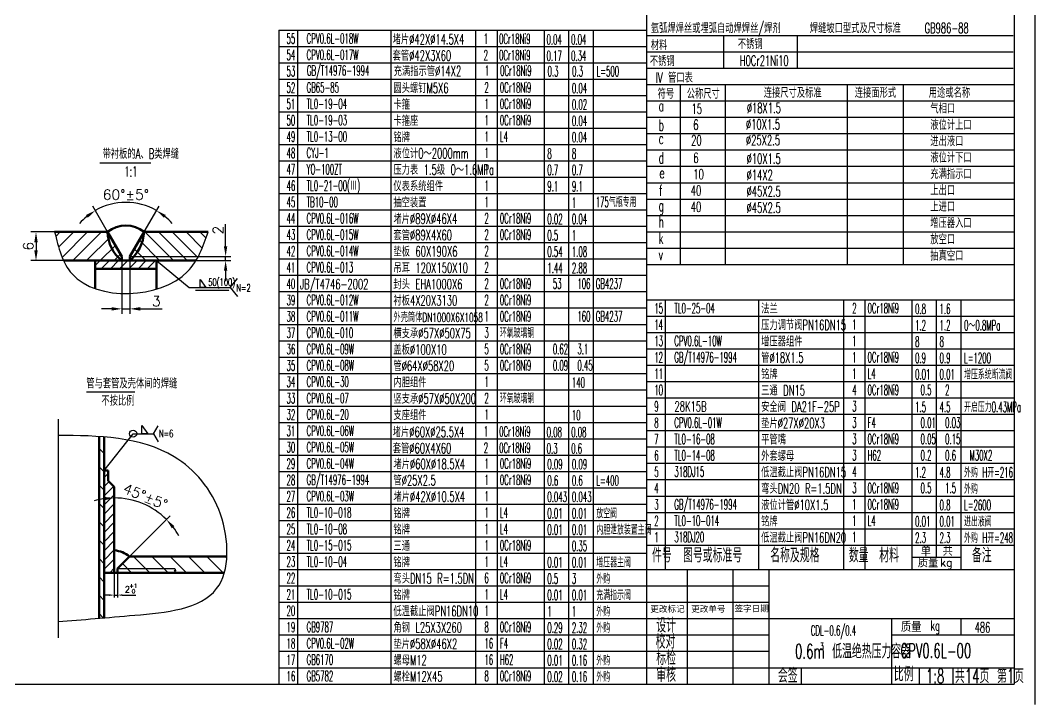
# Model space of a CAD drawing. Header units: inches. Extents: x 0 to 7007, y -4752 to 4752.
# Drawn here: x 2748 to 6720, y 7 to 2678 of the extents above; entities that cross this region are included whole.
import ezdxf

# ---------------------------------------------------------------- set-up
doc = ezdxf.new("R2010")
doc.units = ezdxf.units.IN
doc.header["$MEASUREMENT"] = 0
doc.linetypes.add('ACAD_ISO02W100', pattern=[15, 12, -3])
doc.linetypes.add('CENTER', pattern=[50.8, 31.75, -6.35, 6.35, -6.35])
doc.layers.add('1', color=7, linetype='Continuous')
doc.layers.add('2', color=3, linetype='CENTER')
doc.layers.add('粗直线', color=7, linetype='Continuous', lineweight=50)
doc.layers.add('细', color=7, linetype='Continuous', lineweight=25)
doc.styles.add('HZ', font='txt.shx', dxfattribs={"width": 0.6, "height": 5, "bigfont": 'hztxt.shx'})
doc.styles.get("Standard").update_dxf_attribs({"font": 'txt', "bigfont": 'gbcbig.shx'})
doc.dimstyles.get("Standard").update_dxf_attribs({"dimtxt": 0.18, "dimasz": 0.18, "dimexe": 0.18, "dimexo": 0.0625, "dimgap": 0.09, "dimtad": 0, "dimtih": 1, "dimtoh": 1, "dimdec": 4, "dimzin": 0, "dimdsep": 46, "dimtxsty": 'Standard', "dimcen": 0.09, "dimadec": 0, "dimazin": 0, "dimtfac": 1, "dimtdec": 4, "dimtofl": 0, "dimtmove": 0, "dimatfit": 3, "dimfxl": 0, "dimtolj": 1, "dimtzin": 0, "dimarcsym": 0})
doc.dimstyles.new('xie大字体ISO-25', dxfattribs={"dimtxt": 40, "dimasz": 40, "dimexe": 20, "dimexo": 0, "dimgap": 10, "dimtad": 1, "dimtxsty": 'Standard', "dimcen": 2.5, "dimadec": 0, "dimazin": 0, "dimtfac": 1, "dimtmove": 0, "dimatfit": 3, "dimfxl": 0, "dimarcsym": 0})
pattern_1 = [(135, (-2858.316, 67622.745), (-35.921024, -35.921024), [])]

# ---------------------------------------------------------------- blocks, each defined once
blk = doc.blocks.new('*D38')
at = {"color": 0, "lineweight": -2}
for p, q in [((3089.6, 1849.6), (3031.2, 1950.8)), ((3232.5, 1849.6), (3290.9, 1950.8))]:
    blk.add_line(p, q, dxfattribs=at)
for start, end in [(60, 120), (129.5726, 139.1452), (40.8548, 50.4274)]:
    blk.add_arc((3161, 1725.9), 239.7, start, end, dxfattribs=at)
at = {"color": 0}
for points in [[(3004.5, 1916.1), (3012.1, 1905.2), (3041.2, 1933.5)], [(3309.9, 1905.2), (3317.5, 1916.1), (3280.9, 1933.5)]]:
    blk.add_solid(points, dxfattribs=at)
at = {"layer": 'DEFPOINTS', "color": 0}
for p in [(3202.7, 1962), (3089.6, 1849.6), (3232.5, 1849.6), (3145, 1753.6), (3177, 1753.6)]:
    blk.add_point(p, dxfattribs=at)
at = {"color": 0, "insert": (3161, 1995.6), "char_height": 40, "attachment_point": 5}
blk.add_mtext('60%%d%%p5%%d', dxfattribs=at)
blk = doc.blocks.new('*D39')
at = {"color": 0, "lineweight": -2}
for p, q in [((2882, 1849.6), (2789.1, 1849.6)), ((2809.1, 1809.6), (2809.1, 1777.6)), ((2916.9, 1737.6), (2789.1, 1737.6))]:
    blk.add_line(p, q, dxfattribs=at)
at = {"color": 0}
for points in [[(2802.4, 1809.6), (2815.7, 1809.6), (2809.1, 1849.6)], [(2802.4, 1777.6), (2815.7, 1777.6), (2809.1, 1737.6)]]:
    blk.add_solid(points, dxfattribs=at)
at = {"layer": 'DEFPOINTS', "color": 0}
for p in [(2882, 1849.6), (2809.1, 1737.6), (2916.9, 1737.6)]:
    blk.add_point(p, dxfattribs=at)
at = {"color": 0, "insert": (2779.1, 1793.6), "char_height": 40, "attachment_point": 5, "rotation": 90}
blk.add_mtext('6', dxfattribs=at)
blk = doc.blocks.new('*D40')
at = {"color": 0, "lineweight": -2}
for p, q in [((3551.6, 1793.6), (3551.6, 1880.3)), ((3177, 1753.6), (3571.6, 1753.6)), ((3551.6, 1737.6), (3551.6, 1753.6)), ((3435.5, 1737.6), (3571.6, 1737.6)), ((3551.6, 1697.6), (3551.6, 1657.6))]:
    blk.add_line(p, q, dxfattribs=at)
at = {"color": 0}
for points in [[(3544.9, 1793.6), (3558.2, 1793.6), (3551.6, 1753.6)], [(3544.9, 1697.6), (3558.2, 1697.6), (3551.6, 1737.6)]]:
    blk.add_solid(points, dxfattribs=at)
at = {"layer": 'DEFPOINTS', "color": 0}
for p in [(3177, 1753.6), (3435.5, 1737.6), (3551.6, 1737.6)]:
    blk.add_point(p, dxfattribs=at)
at = {"color": 0, "insert": (3521.6, 1857), "char_height": 40, "attachment_point": 5, "rotation": 90}
blk.add_mtext('2', dxfattribs=at)
blk = doc.blocks.new('*D41')
at = {"color": 0, "lineweight": -2}
for p, q in [((3145, 1737.6), (3145, 1528.6)), ((3177, 1737.6), (3177, 1528.6)), ((3105, 1548.6), (3065, 1548.6)), ((3145, 1548.6), (3177, 1548.6)), ((3217, 1548.6), (3303.7, 1548.6))]:
    blk.add_line(p, q, dxfattribs=at)
at = {"color": 0}
for points in [[(3105, 1555.3), (3105, 1541.9), (3145, 1548.6)], [(3217, 1555.3), (3217, 1541.9), (3177, 1548.6)]]:
    blk.add_solid(points, dxfattribs=at)
at = {"layer": 'DEFPOINTS', "color": 0}
for p in [(3145, 1737.6), (3177, 1737.6), (3177, 1548.6)]:
    blk.add_point(p, dxfattribs=at)
at = {"color": 0, "insert": (3280.4, 1578.6), "char_height": 40, "attachment_point": 5}
blk.add_mtext('3', dxfattribs=at)
blk = doc.blocks.new('*D42')
at = {"color": 0, "lineweight": -2}
for p, q in [((3127.8, 531.7), (3353.7, 531.7)), ((3353.5, 529.2), (3353.5, 526.2)), ((3353.5, 518.2), (3353.5, 521.2)), ((3127.8, 515.7), (3353.7, 515.7))]:
    blk.add_line(p, q, dxfattribs=at)
at = {"color": 0}
for points in [[(3353.1, 529.2), (3353.9, 529.2), (3353.5, 531.7)], [(3353.1, 518.2), (3353.9, 518.2), (3353.5, 515.7)]]:
    blk.add_solid(points, dxfattribs=at)
at = {"layer": 'DEFPOINTS', "color": 0}
for p in [(3127.8, 531.7), (3127.8, 515.7), (3353.5, 515.7)]:
    blk.add_point(p, dxfattribs=at)
at = {"color": 0, "insert": (3353.5, 523.7), "char_height": 3, "attachment_point": 5}
blk.add_mtext('\\A1;1%%p1', dxfattribs=at)
blk = doc.blocks.new('*D43')
at = {"color": 0, "lineweight": -2}
blk.add_line((3175.8, 579.7), (3334.1, 738.1), dxfattribs=at)
for start, end in [(97.942, 105.884), (45, 90), (29.116, 37.058)]:
    blk.add_arc((3115.8, 519.7), 288.8, start, end, dxfattribs=at)
at = {"color": 0}
for points in [[(3075.4, 812.4), (3076.3, 799.1), (3115.8, 808.5)], [(3341.2, 689.4), (3351.3, 698.1), (3320, 723.9)]]:
    blk.add_solid(points, dxfattribs=at)
at = {"layer": 'DEFPOINTS', "color": 0}
for p in [(3115.8, 851.7), (3260.2, 769.8), (3175.8, 579.7), (3127.8, 531.7), (3115.8, 515.7)]:
    blk.add_point(p, dxfattribs=at)
at = {"color": 0, "insert": (3237.8, 814.2), "char_height": 40, "attachment_point": 5, "rotation": 337.5}
blk.add_mtext('45%%d%%p5%%D', dxfattribs=at)

msp = doc.modelspace()

# ---------------------------------------------------------------- hatches: boundary and pattern name
h = msp.add_hatch()
h.set_pattern_fill('ANSI31', color=256, scale=12, style=0)
h.set_pattern_definition([(45, (9077.083, -54641.015), (-26.940768, 26.940768), [])])
edge = h.paths.add_edge_path()
edge.add_spline(control_points=[(2882.04008, 1849.61866), (2891.61031, 1810.6968), (2901.18054, 1771.77494), (2916.86131, 1737.61866)], knot_values=[0, 0, 0, 0, 14.226543761, 14.226543761, 14.226543761, 14.226543761], degree=3, periodic=0)
edge.add_line((2916.86131, 1737.61866), (3145.03059, 1737.61866))
edge.add_line((3145.03059, 1737.61866), (3145.03059, 1753.61866))
edge.add_line((3145.03059, 1753.61866), (3089.60496, 1849.61866))
edge.add_line((3089.60496, 1849.61866), (2882.04008, 1849.61866))
h = msp.add_hatch()
h.set_pattern_fill('ANSI31', color=256, scale=12, angle=90, style=0)
h.set_pattern_definition([(135, (9077.083, -54641.015), (-26.940768, -26.940768), [])])
edge = h.paths.add_edge_path()
edge.add_spline(control_points=[(3435.51739, 1737.61866), (3456.07681, 1771.7504), (3469.72908, 1810.68453), (3483.38135, 1849.61866)], knot_values=[85.6251890565, 85.6251890565, 85.6251890565, 85.6251890565, 100.6567326035, 100.6567326035, 100.6567326035, 100.6567326035], degree=3, periodic=0)
edge.add_line((3483.38135, 1849.61866), (3232.45621, 1849.61866))
edge.add_line((3232.45621, 1849.61866), (3177.03059, 1753.61866))
edge.add_line((3177.03059, 1753.61866), (3177.03059, 1737.61866))
edge.add_line((3177.03059, 1737.61866), (3435.51739, 1737.61866))
h = msp.add_hatch()
h.set_pattern_fill('ANSI31', color=256, scale=8, style=0)
h.set_pattern_definition([(45, (9077.083, -54641.015), (-17.960512, 17.960512), [])])
h.paths.add_polyline_path([(3281.03059, 1705.61866), (3281.03059, 1737.61866), (3041.03059, 1737.61866), (3041.03059, 1705.61866)])
h = msp.add_hatch()
h.set_pattern_fill('ANSI31', color=256, scale=16, angle=90, style=0)
h.set_pattern_definition(pattern_1)
edge = h.paths.add_edge_path()
edge.add_spline(control_points=[(3075.77853, 1047.15089), (3069.12036, 1047.72642), (3062.4523, 1048.2474), (3055.77853, 1048.71893)], knot_values=[188.1440362568, 188.1440362568, 188.1440362568, 188.1440362568, 190.5727529057, 190.5727529057, 190.5727529057, 190.5727529057], degree=3, periodic=0)
edge.add_line((3055.77853, 1048.71893), (3055.77853, 337.47005))
edge.add_spline(control_points=[(3055.77853, 337.47005), (3062.41265, 338.02858), (3069.07805, 338.59062), (3075.77853, 339.1566)], knot_values=[20.6867250032, 20.6867250032, 20.6867250032, 20.6867250032, 23.1931754074, 23.1931754074, 23.1931754074, 23.1931754074], degree=3, periodic=0)
edge.add_line((3075.77853, 339.1566), (3075.77853, 1047.15089))
h = msp.add_hatch()
h.set_pattern_fill('ANSI31', color=256, scale=8, style=0)
h.set_pattern_definition([(45, (-2858.316, 67622.745), (-17.960512, 17.960512), [])])
h.paths.add_polyline_path([(3115.77853, 851.69514), (3091.77853, 875.69514), (3091.77853, 915.69514), (3075.77853, 915.69514), (3075.77853, 515.69514), (3115.77853, 515.69514)])
h = msp.add_hatch()
h.set_pattern_fill('ANSI31', color=256, scale=16, angle=90, style=0)
h.set_pattern_definition(pattern_1)
edge = h.paths.add_edge_path()
edge.add_spline(control_points=[(3546.56922, 515.69514), (3552.24402, 535.7165), (3555.50915, 557.30491), (3556.63254, 579.69514)], knot_values=[89.0645539538, 89.0645539538, 89.0645539538, 89.0645539538, 97.0397995236, 97.0397995236, 97.0397995236, 97.0397995236], degree=3, periodic=0)
edge.add_line((3556.63254, 579.69514), (3175.77853, 579.69514))
edge.add_line((3175.77853, 579.69514), (3127.77853, 531.69514))
edge.add_line((3127.77853, 531.69514), (3127.77853, 515.69514))
edge.add_line((3127.77853, 515.69514), (3546.56922, 515.69514))

# ---------------------------------------------------------------- linework, layer by layer
at = {"color": 0}
for p, q in [((6720.00001, 4752), (6720.00001, 0)), ((5200.00001, 4672), (5200.00001, 1786.59062)), ((6640.00001, 4672), (6640.00001, 80)), ((3760.00001, 2640), (3760.00001, 80)), ((5200.00001, 2000), (5200.00001, 80)), ((200.00001, 80), (6640.00001, 80))]:
    msp.add_line(p, q, dxfattribs=at)
for p, q in [((5200.00001, 2618.59062), (6636.2098, 2618.59062)), ((5200.00001, 2554.59062), (6636.2098, 2554.59062)), ((5200.00001, 2490.59062), (6636.2098, 2490.59062)), ((5200.00001, 2490.59062), (6636.2098, 2490.59062)), ((5332.18066, 2426.59062), (5332.18066, 1722.59062)), ((5508.40544, 2426.59062), (5508.40544, 1722.59062)), ((5986.17067, 2426.59062), (5986.17067, 1722.59062)), ((6205.47263, 2426.59062), (6205.47263, 1722.59062)), ((5200.00001, 2362.59062), (6640.00001, 2362.59062)), ((5200.00001, 2298.59062), (6640.00001, 2298.59062)), ((5200.00001, 2234.59062), (6640.00001, 2234.59062)), ((5200.00001, 2170.59062), (6640.00001, 2170.59062)), ((3059.04994, 2120.52618), (3258.276, 2120.52618)), ((5200.00001, 2106.59062), (6640.00001, 2106.59062)), ((5200.00001, 2042.59062), (6640.00001, 2042.59062)), ((5200.00001, 1978.59062), (6640.00001, 1978.59062)), ((5200.00001, 1914.59062), (6640.00001, 1914.59062)), ((5200.00001, 1850.59062), (6640.00001, 1850.59062)), ((5200.00001, 1786.59062), (6640.00001, 1786.59062)), ((5200.00001, 1722.59062), (6640.00001, 1722.59062)), ((3451.4982, 1663.75189), (3474.2238, 1632.04618)), ((3451.4982, 1632.04618), (3451.4982, 1663.75189)), ((3570.01215, 1632.04618), (3597.89157, 1666.98473)), ((3570.01215, 1632.04618), (3597.89157, 1597.10764)), ((3006.39434, 1223.51505), (3195.45854, 1223.51505)), ((2895.77853, 1116.5752), (2895.77853, 260.48105)), ((3223.92549, 1091.58906), (3246.65109, 1059.88336)), ((3223.92549, 1059.88336), (3223.92549, 1091.58906)), ((3269.5349, 1059.88336), (3288.06413, 1091.10283)), ((3189.45234, 1059.88336), (3269.5349, 1059.88336)), ((3246.65109, 1059.88336), (3223.92549, 1059.88336)), ((3246.65109, 1059.88336), (3223.92549, 1059.88336)), ((3269.5349, 1059.88336), (3288.06413, 1028.66389))]:
    msp.add_line(p, q)
at = {"color": 1}
msp.add_line((3474.2238, 1632.04618), (3451.4982, 1632.04618), dxfattribs=at)
at = {"linetype": 'ACAD_ISO02W100', "ltscale": 0.25}
msp.add_line((3433.67756, 1621.73101), (3565.41537, 1621.73101), dxfattribs=at)
at = {"color": 0, "linetype": 'ByBlock'}
for p, q in [((3115.77853, 510.69514), (3115.77853, 418.13788)), ((3127.77853, 510.69514), (3127.77853, 418.13788)), ((3095.77853, 428.13788), (3075.77853, 428.13788)), ((3115.77853, 428.13788), (3127.77853, 428.13788)), ((3147.77853, 428.13788), (3199.77853, 428.13788))]:
    msp.add_line(p, q, dxfattribs=at)
at = {"color": 7}
msp.add_line((5805.92154, 144), (5805.92154, 80), dxfattribs=at)
msp.add_circle((3189.45234, 1059.88336), 13.91826)
msp.add_spline([(2882.04008, 1849.61866), (2950.34769, 1685.19889), (3402.55903, 1694.51041), (3483.38135, 1849.61866)], degree=3)
msp.add_open_spline([(2895.77853, 324.11915), (2991.42421, 332.06294), (3194.35507, 348.91722), (3573.83825, 382.8843), (3562.63557, 765.15085), (3327.02024, 1045.00703), (3050.14034, 1053.02144), (2895.77853, 1053.14816)], degree=3, knots=[0, 0, 0, 0, 37.5994539566, 79.7745304544, 116.1978510351, 152.3834041157, 210.1123035556, 210.1123035556, 210.1123035556, 210.1123035556])
at = {"color": 0, "linetype": 'ByBlock'}
for points in [[(3095.77853, 431.47122), (3095.77853, 424.80455), (3115.77853, 428.13788)], [(3147.77853, 431.47122), (3147.77853, 424.80455), (3127.77853, 428.13788)]]:
    msp.add_solid(points, dxfattribs=at)
at = {"layer": '1'}
for p, q in [((5200.00001, 4672), (5200.00001, 1786.59062)), ((3760.00001, 2640), (5200.00001, 2640)), ((3833.93864, 80), (3833.93864, 2640)), ((4200.20102, 80), (4200.20102, 2640)), ((4531.92869, 80), (4531.92869, 2640)), ((4616.20103, 80), (4616.20103, 2640)), ((4799.74292, 80), (4799.74292, 2640)), ((4895.74292, 80), (4895.74292, 2640)), ((4991.74292, 80), (4991.74292, 2640)), ((3760.00001, 2576), (5200.00001, 2576)), ((3760.00001, 2512), (5200.00001, 2512)), ((3760.00001, 2448), (5200.00001, 2448)), ((5200.00001, 2426.59062), (6640.00001, 2426.59062)), ((5200.00001, 2426.59062), (6640.00001, 2426.59062)), ((3760.00001, 2384), (5200.00001, 2384)), ((3760.00001, 2320), (5200.00001, 2320)), ((3760.00001, 2256), (5200.00001, 2256)), ((3760.00001, 2192), (5200.00001, 2192)), ((3760.00001, 2128), (5200.00001, 2128)), ((3760.00001, 2064), (5200.00001, 2064)), ((3760.00001, 2000), (5200.00001, 2000)), ((3760.00001, 1936), (5200.00001, 1936)), ((3760.00001, 1872), (5200.00001, 1872)), ((3760.00001, 1808), (5200.00001, 1808)), ((3760.00001, 1744), (5200.00001, 1744)), ((3760.00001, 1680), (5200.00001, 1680)), ((3760.00001, 1616), (5200.00001, 1616)), ((3760.00001, 1552), (5200.00001, 1552)), ((5200.00001, 1584), (6640.00001, 1584)), ((5273.93864, 528), (5273.93864, 1584)), ((5640.20102, 688), (5640.20102, 1584)), ((5971.92869, 528), (5971.92869, 1584)), ((6056.20103, 688), (6056.20103, 1584)), ((6239.74292, 688), (6239.74292, 1584)), ((6335.74292, 576), (6335.74292, 1584)), ((6431.74292, 688), (6431.74292, 1584)), ((5200.00001, 1520), (6640.00001, 1520)), ((3760.00001, 1488), (5200.00001, 1488)), ((5200.00001, 1456), (6640.00001, 1456)), ((3760.00001, 1424), (5200.00001, 1424)), ((5200.00001, 1392), (6640.00001, 1392)), ((3760.00001, 1360), (5200.00001, 1360)), ((5200.00001, 1328), (6640.00001, 1328)), ((3760.00001, 1296), (5200.00001, 1296)), ((3760.00001, 1232), (5200.00001, 1232)), ((5200.00001, 1264), (6640.00001, 1264)), ((5200.00001, 1200), (6640.00001, 1200)), ((3760.00001, 1168), (5200.00001, 1168)), ((5200.00001, 1136), (6640.00001, 1136)), ((3760.00001, 1104), (5200.00001, 1104)), ((3760.00001, 1040), (5200.00001, 1040)), ((5200.00001, 1072), (6640.00001, 1072)), ((5200.00001, 1008), (6640.00001, 1008)), ((3760.00001, 976), (5200.00001, 976)), ((5200.00001, 944), (6640.00001, 944)), ((3760.00001, 912), (5200.00001, 912)), ((5200.00001, 880), (6640.00001, 880)), ((3760.00001, 848), (5200.00001, 848)), ((5200.00001, 816), (6640.00001, 816)), ((3760.00001, 784), (5200.00001, 784)), ((3760.00001, 720), (5200.00001, 720)), ((5200.00001, 752), (6640.00001, 752)), ((5200.00001, 688), (6640.00001, 688)), ((3760.00001, 656), (5200.00001, 656)), ((3760.00001, 592), (5200.00001, 592)), ((3760.00001, 528), (5200.00001, 528)), ((3760.00001, 464), (5200.00001, 464)), ((3760.00001, 400), (5200.00001, 400)), ((3760.00001, 336), (5200.00001, 336)), ((3760.00001, 272), (5200.00001, 272)), ((3760.00001, 208), (5200.00001, 208)), ((3760.00001, 144), (5200.00001, 144))]:
    msp.add_line(p, q, dxfattribs=at)
at = {"layer": '2', "color": 0, "linetype": 'ByBlock'}
for p, q in [((5500.69919, 2618.59062), (5500.69919, 2490.59062)), ((5790.42972, 2618.59062), (5790.42972, 2490.59062)), ((5500.69919, 2554.59062), (5500.69919, 2554.28699)), ((5790.42972, 2554.59062), (5790.42972, 2554.28699)), ((6231.55552, 2554.59062), (6231.55552, 2554.28699))]:
    msp.add_line(p, q, dxfattribs=at)
at = {"layer": 'DEFPOINTS', "color": 0, "linetype": 'ByBlock'}
for p in [(3115.77853, 515.69514), (3127.77853, 515.69514), (3127.77853, 428.13788)]:
    msp.add_point(p, dxfattribs=at)
at = {"layer": '粗直线'}
for p, q in [((2882.04008, 1849.61866), (3089.60496, 1849.61866)), ((3145.03059, 1753.61866), (3089.60496, 1849.61866)), ((3177.03059, 1753.61866), (3232.45621, 1849.61866)), ((3232.45621, 1849.61866), (3483.38135, 1849.61866)), ((3145.03059, 1753.61866), (3145.03059, 1737.61866)), ((3177.03059, 1753.61866), (3177.03059, 1737.61866)), ((2916.86131, 1737.61866), (3435.51739, 1737.61866)), ((3041.03059, 1737.61866), (3041.03059, 1627.81677)), ((3281.03059, 1737.61866), (3281.03059, 1625.64414)), ((3041.03059, 1705.61866), (3281.03059, 1705.61866)), ((3055.77853, 1048.71893), (3055.77853, 337.47005)), ((3075.77853, 1047.15089), (3075.77853, 339.1566)), ((3075.77853, 915.69514), (3091.77853, 915.69514)), ((3091.77853, 915.69514), (3091.77853, 875.69514)), ((3091.77853, 875.69514), (3115.77853, 851.69514)), ((3115.77853, 851.69514), (3115.77853, 515.69514)), ((3127.77853, 531.69514), (3175.77853, 579.69514)), ((3175.77853, 579.69514), (3556.63254, 579.69514)), ((3127.77853, 531.69514), (3127.77853, 515.69514)), ((3075.77853, 515.69514), (3546.56922, 515.69514))]:
    msp.add_line(p, q, dxfattribs=at)
for centre, radius, start, end in [((3161.03059, 1764.15116), 111.38364, 50.11432504, 129.88567496), ((3240.29732, 1854.47776), 150.77068, 181.84686908, 230.81213791), ((3070.86673, 1859.87043), 161.91436, 310.97116156, 356.36983146), ((3102.55036, 481.87731), 122.19121, 53.18081712, 83.78509481)]:
    msp.add_arc(centre, radius, start, end, dxfattribs=at)
at = {"layer": '细', "color": 7}
for p, q in [((5200.00001, 688), (6640.00001, 688)), ((5640.20103, 528), (5640.20103, 688)), ((6056.20103, 528), (6056.20103, 688)), ((6239.74292, 528), (6239.74292, 688)), ((6431.74292, 528), (6431.74292, 688)), ((6640.00001, 688), (6640.00001, 80)), ((5200.00001, 624), (6640.00001, 624)), ((6239.74292, 576), (6431.74292, 576)), ((5200.00001, 528), (6640.00001, 528)), ((5360.20103, 80), (5360.20103, 528)), ((5538.3312, 528), (5538.3312, 80)), ((5680.20103, 80), (5680.20103, 528)), ((5200.00001, 464), (5680.20103, 464)), ((5200.00001, 400), (5680.20103, 400)), ((5200.00001, 336), (6640.00001, 336)), ((6160.20103, 80), (6160.20103, 336)), ((6431.74292, 272), (6431.74292, 336)), ((5200.00001, 272), (5680.20103, 272)), ((6160.20103, 272), (6640.00001, 272)), ((5200.00001, 208), (5680.20103, 208)), ((5200.00001, 144), (6640.00001, 144)), ((6268.29204, 80), (6268.29204, 144)), ((6400.20103, 80), (6400.20103, 144)), ((5200.20103, 80), (6640.00001, 80))]:
    msp.add_line(p, q, dxfattribs=at)

# ---------------------------------------------------------------- texts
at = {"style": 'HZ', "width": 0.6}
for s, height, p in [('氩弧焊焊丝或埋弧自动焊焊丝/焊剂', 40, (5216.63658, 2628.02832)), ('焊缝坡口型式及尺寸标准    GB986-88', 40, (5839.29771, 2628.02821)), ('材料', 40, (5216.63658, 2561.52125)), ('不锈钢', 40, (5557.338, 2565.43346)), ('不锈钢', 40, (5212.72071, 2498.9266)), ('H0Cr21Ni10', 40, (5565.17026, 2500.33175)), ('IV 管口表', 40, (5236.09131, 2433.82479)), ('符号', 40, (5243.61181, 2371.22453)), ('公称尺寸', 40, (5357.49077, 2371.22993)), ('连接尺寸及标准', 40, (5659.03105, 2375.14213)), ('连接面形式', 40, (6015.39682, 2375.14213)), ('用途或名称', 40, (6305.18879, 2375.14213)), ('a', 44, (5247.09149, 2322.11452)), ('15', 40, (5375.7818, 2311.72132)), ('%%c18X1.5', 40, (5592.41512, 2314.76209)), ('气相口', 40, (6311.21642, 2313.36182)), ('b', 44, (5247.09149, 2245.75777)), ('6', 40, (5382.74902, 2249.33862)), ('%%C10X1.5', 40, (5589.16308, 2251.02159)), ('液位计上口', 40, (6311.21642, 2249.36182)), ('20', 40, (5374.75531, 2188.52088)), ('%%C25X2.5', 40, (5589.16308, 2189.01515)), ('进出液口', 40, (6311.21642, 2185.36182)), ('c', 44, (5247.09149, 2194.11452)), ('d', 44, (5247.09149, 2117.75777)), ('6', 40, (5383.22104, 2119.87253)), ('%%C10X1.5', 40, (5591.70804, 2116.48549)), ('液位计下口', 40, (6311.21642, 2121.36182)), ('e', 44, (5250.21689, 2059.60261)), ('10', 40, (5383.22104, 2055.87253)), ('%%C14X2', 40, (5591.70804, 2052.48549)), ('充满指示口', 40, (6311.21642, 2057.36182)), ('f', 44, (5249.05219, 1990.72229)), ('40', 40, (5373.17495, 1991.87253)), ('%%C45X2.5', 40, (5591.70804, 1988.48549)), ('上出口', 40, (6311.21642, 1993.36182)), ('g', 44, (5246.83641, 1931.19872)), ('40', 40, (5373.17495, 1927.87253)), ('%%C45X2.5', 40, (5591.70804, 1924.48549)), ('上进口', 40, (6311.21642, 1929.36182)), ('h', 44, (5246.83641, 1867.19872)), ('增压器入口', 40, (6311.21642, 1865.36182)), ('k', 44, (5246.83641, 1803.19872)), ('放空口', 40, (6311.21642, 1801.36182)), ('v', 44, (5246.83641, 1739.19872)), ('抽真空口', 40, (6311.21642, 1737.36182))]:
    msp.add_text(s, height=height, dxfattribs=at).set_placement(p)
at = {"color": 0, "linetype": 'ByBlock', "attachment_point": 5}
for s, insert, char_height in [('2', (3166.85017, 450.89063), 24), ('+1', (3190.54081, 464.65448), 16), ('0', (3190.93452, 443.02566), 16)]:
    msp.add_mtext(s, dxfattribs=dict(at, insert=insert, char_height=char_height))
at = {"layer": '1', "style": 'HZ'}
for s, height, width, p in [('55', 40, 0.5, (3790.20394, 2586.66611)), ('CPV0.6L-018W', 40, 0.5, (3868.69112, 2587.22372)), ('堵片%%c42X%%c14.5X4', 40, 0.6, (4205.59497, 2584.12408)), ('1', 40, 0.5, (4562.06746, 2585.92691)), ('0Cr18Ni9', 40, 0.5, (4622.2442, 2585.82576)), ('0.04', 40, 0.5, (4808.32266, 2583.26195)), ('0.04', 40, 0.5, (4904.32266, 2583.26195)), ('54', 40, 0.5, (3790.20394, 2522.66611)), ('CPV0.6L-017W', 40, 0.5, (3868.69112, 2523.22372)), ('套管%%C42X3X60', 40, 0.6, (4205.59497, 2520.12408)), ('2', 40, 0.5, (4562.06746, 2521.92691)), ('0Cr18Ni9', 40, 0.5, (4622.2442, 2521.82576)), ('0.17', 40, 0.5, (4808.32266, 2519.26195)), ('0.34', 40, 0.5, (4904.32266, 2519.26195)), ('GB/T14976-1994', 40, 0.5, (3869.65281, 2461.50742)), ('充满指示管%%c14X2', 40, 0.6, (4209.68138, 2459.71417)), ('0Cr18Ni9', 40, 0.5, (4626.33061, 2461.41584)), ('53', 40, 0.5, (3790.20394, 2458.66611)), ('1', 40, 0.5, (4566.15388, 2461.517)), ('0.3', 40, 0.5, (4812.40907, 2458.85204)), ('0.3', 40, 0.5, (4908.40907, 2458.85204)), ('L=500', 40, 0.5, (5004.40907, 2458.85204)), ('52', 40, 0.5, (3790.20394, 2394.66611)), ('GB65-85', 40, 0.5, (3868.6911, 2395.22372)), ('圆头螺钉M5X6', 40, 0.6, (4208.71969, 2393.43047)), ('2', 40, 0.5, (4565.19218, 2395.2333)), ('0Cr18Ni9', 40, 0.5, (4625.36892, 2395.13215)), ('0.04', 40, 0.5, (4907.44738, 2392.56834)), ('51', 40, 0.5, (3790.20394, 2330.66611)), ('TL0-19-04', 40, 0.5, (3868.6911, 2331.22372)), ('卡箍', 40, 0.6, (4208.71969, 2329.43047)), ('1', 40, 0.5, (4565.19218, 2331.2333)), ('0Cr18Ni9', 40, 0.5, (4625.36892, 2331.13215)), ('0.02', 40, 0.5, (4907.44738, 2328.56834)), ('50', 40, 0.5, (3790.20394, 2266.66611)), ('TL0-19-03', 40, 0.5, (3868.6911, 2267.22372)), ('卡箍座', 40, 0.6, (4208.71969, 2265.43047)), ('1', 40, 0.5, (4565.19218, 2267.2333)), ('0Cr18Ni9', 40, 0.5, (4625.36892, 2267.13215)), ('0.04', 40, 0.5, (4907.44738, 2264.56834)), ('49', 40, 0.5, (3790.20394, 2202.66611)), ('TL0-13-00', 40, 0.5, (3868.6911, 2203.22372)), ('铭牌', 40, 0.6, (4208.71969, 2201.43047)), ('1', 40, 0.5, (4565.19218, 2203.2333)), ('L4', 40, 0.5, (4625.36891, 2203.13215)), ('0.04', 40, 0.5, (4907.44738, 2200.56834)), ('带衬板的A、B类焊缝', 40, 0.6, (3069.76747, 2136.1486)), ('48', 40, 0.5, (3790.20394, 2138.66611)), ('CYJ-1', 40, 0.5, (3868.6911, 2139.22372)), ('液位计0～2000mm', 40, 0.6, (4208.71969, 2137.43047)), ('1', 40, 0.5, (4565.19218, 2139.2333)), ('8', 40, 0.5, (4811.4474, 2136.56834)), ('8', 40, 0.5, (4907.4474, 2136.56834)), ('1:1', 40, 0.6, (3154.64118, 2066.51358)), ('47', 40, 0.5, (3790.20394, 2074.66611)), ('YO-100ZT', 40, 0.5, (3868.6911, 2075.22372)), ('压力表 1.5级 0～1.6MPa', 40, 0.6, (4208.71969, 2073.43047)), ('1', 40, 0.5, (4565.19218, 2075.2333)), ('0.7', 40, 0.5, (4811.4474, 2072.56834)), ('0.7', 40, 0.5, (4907.4474, 2072.56834)), ('46', 40, 0.5, (3790.20394, 2010.66611)), ('TL0-21-00(Ⅲ)', 40, 0.5, (3868.6911, 2011.22372)), ('仪表系统组件', 40, 0.6, (4208.71969, 2009.43047)), ('1', 40, 0.5, (4565.19218, 2011.2333)), ('9.1', 40, 0.5, (4811.4474, 2008.56834)), ('9.1', 40, 0.5, (4907.4474, 2008.56834)), ('45', 40, 0.5, (3790.20394, 1946.66611)), ('TB10-00', 40, 0.5, (3868.69112, 1947.22372)), ('抽空装置', 40, 0.6, (4208.71969, 1945.43047)), ('1', 40, 0.5, (4565.19218, 1947.2333)), ('175气瓶专用', 40, 0.5, (5000.91081, 1947.13215)), ('1', 40, 0.5, (4907.44738, 1944.56834)), ('44', 40, 0.5, (3790.20394, 1882.66611)), ('CPV0.6L-016W', 40, 0.5, (3868.69112, 1883.22372)), ('堵片%%C89X%%C46X4', 40, 0.6, (4208.71969, 1881.43047)), ('2', 40, 0.5, (4565.19218, 1883.2333)), ('0Cr18Ni9', 40, 0.5, (4625.36892, 1883.13215)), ('0.02', 40, 0.5, (4811.44738, 1880.56834)), ('0.04', 40, 0.5, (4907.44738, 1880.56834)), ('43', 40, 0.5, (3790.20394, 1818.66611)), ('CPV0.6L-015W', 40, 0.5, (3868.69112, 1819.22372)), ('套管%%c89X4X60', 40, 0.6, (4208.71969, 1817.43047)), ('2', 40, 0.5, (4565.19218, 1819.2333)), ('0Cr18Ni9', 40, 0.5, (4625.36892, 1819.13215)), ('0.5', 40, 0.5, (4811.44738, 1816.56834)), ('1', 40, 0.5, (4907.44738, 1816.56834)), ('42', 40, 0.5, (3790.20394, 1754.66611)), ('CPV0.6L-014W', 40, 0.5, (3868.69112, 1755.22372)), ('垫板 60X190X6', 40, 0.6, (4208.71969, 1753.43047)), ('2', 40, 0.5, (4565.19218, 1755.2333)), ('0.54', 40, 0.5, (4811.44738, 1752.56834)), ('1.08', 40, 0.5, (4907.44738, 1752.56834)), ('41', 40, 0.5, (3790.20394, 1690.66611)), ('CPV0.6L-013', 40, 0.5, (3868.69112, 1691.22372)), ('吊耳 120X150X10', 40, 0.6, (4208.71969, 1689.43047)), ('2', 40, 0.5, (4565.19218, 1691.2333)), ('1.44', 40, 0.5, (4811.44738, 1688.56834)), ('2.88', 40, 0.5, (4907.44738, 1688.56834)), ('50(100)', 28.8, 0.6, (3483.72537, 1638.41381)), ('JB/T4746-2002', 40, 0.6, (3842.45732, 1625.43047)), ('封头 EHA1000X6', 40, 0.6, (4208.71969, 1625.43047)), ('0Cr18Ni9', 40, 0.5, (4625.36892, 1627.13215)), ('N=2', 28.8, 0.6, (3593.90614, 1616.23949)), ('40', 40, 0.5, (3790.20394, 1626.66611)), ('2', 40, 0.5, (4565.19218, 1627.2333)), ('53', 40, 0.5, (4833.00642, 1627.2333)), ('106', 40, 0.5, (4929.00642, 1627.2333)), ('GB4237', 40, 0.5, (5000.91081, 1627.13215)), ('39', 40, 0.5, (3790.20394, 1562.66611)), ('CPV0.6L-012W', 40, 0.5, (3868.69112, 1563.22372)), ('衬板4X20X3130', 40, 0.6, (4208.71969, 1561.43047)), ('2', 40, 0.5, (4565.19218, 1563.2333)), ('0Cr18Ni9', 40, 0.5, (4625.36892, 1563.13215)), ('15', 40, 0.5, (5230.20394, 1530.66611)), ('TL0-25-04', 40, 0.5, (5308.69112, 1531.22372)), ('法兰', 40, 0.6, (5648.71969, 1529.43047)), ('2', 40, 0.5, (6005.1922, 1531.2333)), ('0Cr18Ni9', 40, 0.5, (6065.36892, 1531.13215)), ('0.8', 40, 0.5, (6251.4474, 1528.56834)), ('1.6', 40, 0.5, (6347.4474, 1528.56834)), ('38', 40, 0.5, (3790.20394, 1498.66611)), ('CPV0.6L-011W', 40, 0.5, (3868.69112, 1499.22372)), ('外壳筒体DN1000X6X1058', 35, 0.6, (4208.71969, 1497.43047)), ('1', 40, 0.5, (4565.19218, 1499.2333)), ('0Cr18Ni9', 40, 0.5, (4625.36892, 1499.13215)), ('160', 40, 0.5, (4929.00642, 1499.2333)), ('GB4237', 40, 0.5, (5000.91081, 1499.13215)), ('压力调节阀PN16DN15', 40, 0.6, (5648.71969, 1465.43047)), ('37', 40, 0.5, (3790.20394, 1434.66611)), ('CPV0.6L-010', 40, 0.5, (3868.69112, 1435.22372)), ('横支承%%c57X%%c50X75', 40, 0.6, (4208.71969, 1433.43047)), ('3', 40, 0.5, (4565.19218, 1435.2333)), ('环氧玻璃钢', 40, 0.5, (4625.36892, 1435.13215)), ('14', 40, 0.5, (5230.20394, 1466.66611)), ('1', 40, 0.5, (6005.1922, 1467.2333)), ('1.2', 40, 0.5, (6251.4474, 1464.56834)), ('1.2', 40, 0.5, (6347.4474, 1464.56834)), ('0～0.8MPa', 40, 0.5, (6443.4474, 1464.56834)), ('13', 40, 0.5, (5230.20394, 1402.66611)), ('CPV0.6L-10W', 40, 0.5, (5308.69112, 1403.22372)), ('增压器组件', 40, 0.6, (5648.71969, 1401.43047)), ('1', 40, 0.5, (6005.1922, 1403.2333)), ('8', 40, 0.5, (6251.4474, 1400.56834)), ('8', 40, 0.5, (6347.4474, 1400.56834)), ('36', 40, 0.5, (3790.20394, 1370.66611)), ('CPV0.6L-09W', 40, 0.5, (3868.69112, 1371.22372)), ('盖板%%c100X10', 40, 0.6, (4208.71969, 1369.43047)), ('5', 40, 0.5, (4565.19218, 1371.2333)), ('0Cr18Ni9', 40, 0.5, (4625.36892, 1371.13215)), ('0.62', 40, 0.5, (4833.00642, 1371.2333)), ('3.1', 40, 0.5, (4929.00642, 1371.2333)), ('12', 40, 0.5, (5230.20394, 1338.66611)), ('GB/T14976-1994', 40, 0.5, (5308.69112, 1339.22372)), ('管%%c18X1.5 ', 40, 0.6, (5648.71969, 1337.43047)), ('1', 40, 0.5, (6005.1922, 1339.2333)), ('0Cr18Ni9', 40, 0.5, (6065.36892, 1339.13215)), ('0.9', 40, 0.5, (6251.4474, 1336.56834)), ('0.9', 40, 0.5, (6347.4474, 1336.56834)), ('L=1200', 40, 0.5, (6443.4474, 1336.56834)), ('35', 40, 0.5, (3790.20394, 1306.66611)), ('CPV0.6L-08W', 40, 0.5, (3868.69112, 1307.22372)), ('管%%C64X%%C58X20', 40, 0.6, (4208.71969, 1305.43047)), ('5', 40, 0.5, (4565.19218, 1307.2333)), ('0Cr18Ni9', 40, 0.5, (4625.36892, 1307.13215)), ('0.09', 40, 0.5, (4833.00642, 1307.2333)), ('0.45', 40, 0.5, (4929.00642, 1307.2333)), ('11', 40, 0.5, (5230.20394, 1274.66611)), ('铭牌', 40, 0.6, (5648.71969, 1273.43047)), ('1', 40, 0.5, (6005.1922, 1275.2333)), ('L4', 40, 0.5, (6065.36892, 1275.13215)), ('0.01', 40, 0.5, (6251.4474, 1272.56834)), ('0.01', 40, 0.5, (6347.4474, 1272.56834)), ('增压系统断流阀', 40, 0.5, (6443.4474, 1272.56834)), ('管与套管及壳体间的焊缝', 40, 0.6, (3005.89204, 1237.12415)), ('34', 40, 0.5, (3790.20394, 1242.66611)), ('CPV0.6L-30', 40, 0.5, (3868.69112, 1243.22372)), ('内胆组件', 40, 0.6, (4208.71969, 1241.43047)), ('1', 40, 0.5, (4565.19218, 1243.2333)), ('140', 40, 0.5, (4907.44738, 1240.56834)), ('10', 40, 0.5, (5230.20394, 1210.66611)), ('三通 DN15', 40, 0.6, (5648.71969, 1209.43047)), ('4', 40, 0.5, (6005.1922, 1211.2333)), ('0Cr18Ni9', 40, 0.5, (6065.36892, 1211.13215)), ('0.5', 40, 0.5, (6273.00644, 1211.2333)), ('2', 40, 0.5, (6369.00644, 1211.2333)), ('不按比例', 40, 0.6, (3064.97977, 1169.50329)), ('33', 40, 0.5, (3790.20394, 1178.66611)), ('CPV0.6L-07', 40, 0.5, (3868.69112, 1179.22372)), ('竖支承%%c57X%%c50X200', 40, 0.6, (4208.71969, 1177.43047)), ('2', 40, 0.5, (4565.19218, 1179.2333)), ('环氧玻璃钢', 40, 0.5, (4625.36892, 1179.13215)), ('32', 40, 0.5, (3790.20394, 1114.66611)), ('CPV0.6L-20', 40, 0.5, (3868.69112, 1115.22372)), ('支座组件', 40, 0.6, (4208.71969, 1113.43047)), ('1', 40, 0.5, (4565.19218, 1115.2333)), ('10', 40, 0.5, (4907.44738, 1112.56834)), ('9', 40, 0.5, (5230.20394, 1146.66611)), ('28K15B', 40, 0.6, (5309.40086, 1146.43535)), ('安全阀 DA21F-25P', 40, 0.6, (5648.71969, 1145.43047)), ('3', 40, 0.5, (6005.1922, 1147.2333)), ('1.5', 40, 0.5, (6251.4474, 1144.56834)), ('4.5', 40, 0.5, (6347.4474, 1144.56834)), ('开启压力0.43MPa', 40, 0.5, (6443.4474, 1144.56834)), ('8', 40, 0.5, (5230.20394, 1082.66611)), ('CPV0.6L-01W', 40, 0.5, (5308.69112, 1083.22372)), ('垫片%%c27X%%c20X3', 40, 0.6, (5648.71969, 1081.43047)), ('3', 40, 0.5, (6005.1922, 1083.2333)), ('F4', 40, 0.5, (6065.36892, 1083.13215)), ('0.01', 40, 0.5, (6273.00644, 1083.2333)), ('0.03', 40, 0.5, (6369.00644, 1083.2333)), ('N=6', 28.8, 0.6, (3290.8038, 1045.81035)), ('31', 40, 0.5, (3790.20394, 1050.66611)), ('CPV0.6L-06W', 40, 0.5, (3868.69112, 1051.22372)), ('堵片%%c60X%%c25.5X4', 40, 0.6, (4206.08339, 1046.97345)), ('1', 40, 0.5, (4562.55589, 1048.77628)), ('0Cr18Ni9', 40, 0.5, (4622.73263, 1048.67513)), ('0.08', 40, 0.5, (4808.81108, 1046.11132)), ('0.08', 40, 0.5, (4904.81108, 1046.11132)), ('7', 40, 0.5, (5230.20394, 1018.66611)), ('TL0-16-08', 40, 0.5, (5308.69112, 1019.22372)), ('平管嘴', 40, 0.6, (5648.71969, 1017.43047)), ('3', 40, 0.5, (6005.1922, 1019.2333)), ('0Cr18Ni9', 40, 0.5, (6065.36892, 1019.13215)), ('0.05', 40, 0.5, (6273.00644, 1019.2333)), ('0.15', 40, 0.5, (6369.00644, 1019.2333)), ('30', 40, 0.5, (3790.20394, 986.66611)), ('CPV0.6L-05W', 40, 0.5, (3868.69112, 987.22372)), ('套管%%c60X4X60', 40, 0.6, (4206.08339, 982.97345)), ('2', 40, 0.5, (4562.55589, 984.77628)), ('0Cr18Ni9', 40, 0.5, (4622.73263, 984.67513)), ('0.3', 40, 0.5, (4808.81108, 982.11132)), ('0.6', 40, 0.5, (4904.81108, 982.11132)), ('6', 40, 0.5, (5230.20394, 954.66611)), ('TL0-14-08', 40, 0.5, (5308.69112, 955.22372)), ('外套螺母', 40, 0.6, (5648.71969, 953.43047)), ('3', 40, 0.5, (6005.1922, 955.2333)), ('H62', 40, 0.5, (6065.36892, 955.13215)), ('0.2', 40, 0.5, (6273.00644, 955.2333)), ('0.6', 40, 0.5, (6369.00644, 955.2333)), ('M30X2', 40, 0.5, (6465.00644, 955.2333)), ('29', 40, 0.5, (3790.20394, 922.66611)), ('CPV0.6L-04W', 40, 0.5, (3868.69112, 923.22372)), ('堵片%%c60X%%c18.5X4', 40, 0.6, (4208.71969, 921.43047)), ('1', 40, 0.5, (4565.19218, 923.2333)), ('0Cr18Ni9', 40, 0.5, (4625.36892, 923.13215)), ('0.09', 40, 0.5, (4811.44738, 920.56834)), ('0.09', 40, 0.5, (4907.44738, 920.56834)), ('5', 40, 0.5, (5230.20394, 890.66611)), ('318DJ15', 40, 0.5, (5308.69112, 891.22372)), ('低温截止阀PN16DN15', 40, 0.6, (5648.71969, 889.43047)), ('4', 40, 0.5, (6005.1922, 891.2333)), ('1.2', 40, 0.5, (6251.4474, 888.56834)), ('4.8', 40, 0.5, (6347.4474, 888.56834)), ('外购 H开=216', 40, 0.5, (6443.4474, 888.56834)), ('28', 40, 0.5, (3790.20394, 858.66611)), ('GB/T14976-1994', 40, 0.5, (3868.69112, 859.22372)), ('管%%c25X2.5', 40, 0.6, (4208.71969, 857.43047)), ('1', 40, 0.5, (4565.19218, 859.2333)), ('0Cr18Ni9', 40, 0.5, (4625.36892, 859.13215)), ('0.6', 40, 0.5, (4811.44738, 856.56834)), ('0.6', 40, 0.5, (4907.44738, 856.56834)), ('L=400', 40, 0.5, (5003.44738, 856.56834)), ('27', 40, 0.5, (3790.20394, 794.66611)), ('CPV0.6L-03W', 40, 0.5, (3868.69112, 795.22372)), ('堵片%%c42X%%c10.5X4', 40, 0.6, (4208.71969, 793.43047)), ('1', 40, 0.5, (4565.19218, 795.2333)), ('4', 40, 0.5, (5230.20394, 826.66611)), ('弯头DN20 R=1.5DN', 40, 0.6, (5648.71971, 825.43047)), ('3', 40, 0.5, (6005.1922, 827.2333)), ('0Cr18Ni9', 40, 0.5, (6065.36892, 827.13215)), ('0.5', 40, 0.5, (6273.00644, 827.2333)), ('1.5', 40, 0.5, (6369.00644, 827.2333)), ('外购', 40, 0.5, (6443.4474, 824.56834)), ('0.043', 40, 0.5, (4811.44738, 792.56834)), ('0.043', 40, 0.5, (4907.44738, 792.56834)), ('3', 40, 0.5, (5230.20394, 762.66611)), ('GB/T14976-1994', 40, 0.5, (5308.69112, 763.22372)), ('液位计管%%c10X1.5', 40, 0.6, (5648.71969, 761.43047)), ('1', 40, 0.5, (6005.19218, 763.2333)), ('0Cr18Ni9', 40, 0.5, (6065.36892, 763.13215)), ('0.8', 40, 0.5, (6347.44738, 760.56834)), ('L=2600', 40, 0.5, (6443.44738, 760.56834)), ('26', 40, 0.5, (3790.20394, 730.66611)), ('TL0-10-018', 40, 0.5, (3868.6911, 731.22372)), ('铭牌', 40, 0.6, (4208.71969, 729.43047)), ('1', 40, 0.5, (4565.19218, 731.2333)), ('L4', 40, 0.5, (4625.36891, 731.13215)), ('0.01', 40, 0.5, (4811.44738, 728.56834)), ('0.01', 40, 0.5, (4907.44738, 728.56834)), ('放空阀', 40, 0.5, (5003.44738, 728.56834)), ('2', 40, 0.5, (5230.20394, 698.66611)), ('TL0-10-014', 40, 0.5, (5308.69112, 699.22372)), ('铭牌', 40, 0.6, (5648.71971, 697.43047)), ('1', 40, 0.5, (6005.1922, 699.2333)), ('L4', 40, 0.5, (6065.36892, 699.13215)), ('0.01', 40, 0.5, (6251.4474, 696.56834)), ('0.01', 40, 0.5, (6347.4474, 696.56834)), ('进出液阀', 40, 0.5, (6443.4474, 696.56834)), ('25', 40, 0.5, (3790.20394, 666.66611)), ('TL0-10-08', 40, 0.5, (3868.6911, 667.22372)), ('铭牌', 40, 0.6, (4208.71969, 665.43047)), ('1', 40, 0.5, (4565.19218, 667.2333)), ('L4', 40, 0.5, (4625.36891, 667.13215)), ('0.01', 40, 0.5, (4811.44738, 664.56834)), ('0.01', 40, 0.5, (4907.44738, 664.56834)), ('内胆泄放装置主阀', 40, 0.5, (5003.44738, 664.56834)), ('低温截止阀PN16DN20', 40, 0.6, (5648.71971, 633.43047)), ('外购 H开=248', 40, 0.5, (6443.4474, 632.56834)), ('24', 40, 0.5, (3790.20394, 602.66611)), ('TL0-15-015', 40, 0.5, (3868.6911, 603.22372)), ('三通', 40, 0.6, (4208.71969, 601.43047)), ('1', 40, 0.5, (4565.1922, 603.2333)), ('0Cr18Ni9', 40, 0.5, (4625.36892, 603.13215)), ('0.35', 40, 0.5, (4907.44738, 600.56834)), ('1', 40, 0.5, (5230.20394, 634.66611)), ('318DJ20', 40, 0.5, (5308.69112, 635.22372)), ('1', 40, 0.5, (6005.1922, 635.2333)), ('2.3', 40, 0.5, (6251.4474, 632.56834)), ('2.3', 40, 0.5, (6347.4474, 632.56834)), ('23', 40, 0.5, (3790.20394, 538.66611)), ('TL0-10-04', 40, 0.5, (3868.6911, 539.22372)), ('铭牌', 40, 0.6, (4208.71969, 537.43047)), ('1', 40, 0.5, (4565.19218, 539.2333)), ('L4', 40, 0.5, (4625.36891, 539.13215)), ('0.01', 40, 0.5, (4811.44738, 536.56834)), ('0.01', 40, 0.5, (4907.44738, 536.56834)), ('增压器主阀', 40, 0.5, (5003.44738, 536.56834)), ('弯头DN15 R=1.5DN', 40, 0.6, (4208.71971, 473.43047)), ('0Cr18Ni9', 40, 0.5, (4625.36892, 475.13215)), ('外购', 40, 0.5, (5003.4474, 472.56834)), ('22', 40, 0.5, (3790.20394, 474.66611)), ('6', 40, 0.5, (4565.1922, 475.2333)), ('0.5', 40, 0.5, (4811.44738, 472.56834)), ('3', 40, 0.5, (4907.44738, 472.56834)), ('21', 40, 0.5, (3790.20394, 410.66611)), ('TL0-10-015', 40, 0.5, (3868.6911, 411.22372)), ('铭牌', 40, 0.6, (4208.71969, 409.43047)), ('1', 40, 0.5, (4565.19218, 411.2333)), ('L4', 40, 0.5, (4625.36891, 411.13215)), ('0.01', 40, 0.5, (4811.44738, 408.56834)), ('0.01', 40, 0.5, (4907.44738, 408.56834)), ('充满指示阀', 40, 0.5, (5003.44738, 408.56834)), ('20', 40, 0.5, (3790.20394, 346.66611)), ('低温截止阀PN16DN10', 40, 0.6, (4208.71969, 345.43047)), ('1', 40, 0.5, (4565.19218, 347.2333)), ('1', 40, 0.5, (4811.44738, 344.56834)), ('1', 40, 0.5, (4907.44738, 344.56834)), ('外购', 40, 0.5, (5003.4474, 344.56834)), ('19', 40, 0.5, (3790.20394, 282.66611)), ('GB9787', 40, 0.5, (3868.69112, 283.22372)), ('角钢 L25X3X260', 40, 0.6, (4208.71969, 281.43047)), ('8', 40, 0.5, (4565.1922, 283.2333)), ('0Cr18Ni9', 40, 0.5, (4625.36892, 283.13215)), ('0.29', 40, 0.5, (4811.44738, 280.56834)), ('2.32', 40, 0.5, (4907.44738, 280.56834)), ('外购', 40, 0.5, (5003.4474, 280.56834)), ('CDL-0.6/0.4', 40, 0.5, (5843.23667, 269.42727)), ('18', 40, 0.5, (3790.20394, 218.66611)), ('CPV0.6L-02W', 40, 0.5, (3868.69112, 219.22372)), ('垫片%%c58X%%c46X2', 40, 0.6, (4208.71969, 217.43047)), ('16', 40, 0.5, (4565.1922, 219.2333)), ('F4', 40, 0.5, (4625.36892, 219.13215)), ('0.02', 40, 0.5, (4811.44738, 216.56834)), ('0.32', 40, 0.5, (4907.44738, 216.56834)), ('17', 40, 0.5, (3790.20394, 154.66611)), ('GB6170', 40, 0.5, (3868.69112, 155.22372)), ('螺母M12', 40, 0.6, (4208.71969, 153.43047)), ('16', 40, 0.5, (4565.1922, 155.2333)), ('H62', 40, 0.5, (4625.36892, 155.13215)), ('0.01', 40, 0.5, (4811.44738, 152.56834)), ('0.16', 40, 0.5, (4907.44738, 152.56834)), ('外购', 40, 0.5, (5003.4474, 152.56834)), ('16', 40, 0.5, (3790.20394, 90.66611)), ('GB5782', 40, 0.5, (3868.69112, 91.22372)), ('螺栓M12X45', 40, 0.6, (4208.71969, 89.43047)), ('8', 40, 0.5, (4565.1922, 91.2333)), ('0Cr18Ni9', 40, 0.5, (4625.36892, 91.13215)), ('0.02', 40, 0.5, (4811.44738, 88.56834)), ('0.16', 40, 0.5, (4907.44738, 88.56834)), ('外购', 40, 0.5, (5003.4474, 88.56834))]:
    msp.add_text(s, height=height, dxfattribs=dict(at, width=width)).set_placement(p)
at = {"layer": '细', "color": 7, "style": 'HZ', "width": 0.6}
for s, height, p in [('件号', 56, (5221.60088, 556.0411)), ('图号或标准号', 56, (5342.75326, 556.0411)), ('名称及规格', 56, (5684.18269, 556.0411)), ('数量', 56, (5992.0755, 555.74456)), ('材料', 56, (6111.07506, 555.74456)), ('备注', 56, (6474.42659, 556.0411)), ('设计', 56, (5238.12166, 281.49292)), ('校对', 56, (5235.43026, 218.22028)), ('0.6m 低温绝热压力容器', 56, (5781.69113, 180.0941)), ('3', 28, (5878.55497, 213.41846)), ('标检', 56, (5238.12166, 154.05841)), ('CPV0.6L-00', 56, (6193.5031, 182.1123)), ('审核', 56, (5238.12166, 88.38582)), ('会签', 56, (5714.50085, 85.22723)), ('比例', 56, (6168.37825, 90.53185)), ('1:8', 56, (6293.93869, 82.83637)), ('共14页 第1页', 56, (6407.4824, 83.37646))]:
    msp.add_text(s, height=height, dxfattribs=at).set_placement(p)
at = {"layer": '细', "color": 7, "style": 'HZ'}
for s, height, p in [('单', 40, (6273.67926, 581.34886)), ('共', 40, (6359.5873, 581.89918)), ('质量', 40, (6262.32051, 536.10145)), ('kg', 32, (6349.4257, 539.75181)), ('质量', 40, (6196.26284, 284.18251))]:
    msp.add_text(s, height=height, dxfattribs=at).set_placement(p)
at = {"layer": '细', "color": 7, "width": 0.6}
for s, p in [('kg', (6312.24277, 288.94581)), ('486', (6484.62661, 281.64364))]:
    msp.add_text(s, height=40, dxfattribs=at).set_placement(p)
at = {"layer": '细', "color": 7, "char_height": 24, "attachment_point": 1}
for s, insert, width in [('{\\fSimSun|b0|i0|c134|p54;更改标记}', (5214.78311, 385.86116), 145.4179239), ('{\\fSimSun|b0|i0|c134|p54;更改单号}', (5374.78311, 385.86116), 145.4179239), ('{\\fSimSun|b0|i0|c134|p54;签字日期}', (5544.48514, 387.51011), 160)]:
    msp.add_mtext(s, dxfattribs=dict(at, insert=insert, width=width))

# ---------------------------------------------------------------- dimensions: what is measured, and where the dimension line sits
at = {"color": 0}
for base, line1, line2, text, picture, middle in [((3202.65316, 1961.95919), ((3177.03059, 1753.61866), (3232.45621, 1849.61866)), ((3145.03059, 1753.61866), (3089.60496, 1849.61866)), '60%%d%%p5%%d', '*D38', (3161.03059, 1995.60069)), ((3260.17929, 769.80459), ((3127.77853, 531.69514), (3175.77853, 579.69514)), ((3115.77853, 851.69514), (3115.77853, 515.69514)), '45%%d%%p5%%D', '*D43', (3237.77859, 814.22933))]:
    dim = msp.add_angular_dim_2l(base=base, line1=line1, line2=line2, text=text, dimstyle='xie大字体ISO-25', dxfattribs=at)
    dim.commit()
    dim.dimension.update_dxf_attribs({"geometry": picture, "text_midpoint": middle})
dim = msp.add_linear_dim(base=(3551.56167, 1737.61866), p1=(3177.03059, 1753.61866), p2=(3435.51739, 1737.61866), angle=90, text='2', dimstyle='xie大字体ISO-25', dxfattribs=at)
dim.commit()
dim.dimension.update_dxf_attribs({"geometry": '*D40', "text_midpoint": (3551.56167, 1856.952), "dimtype": 160})
dim = msp.add_linear_dim(base=(2809.07181, 1737.61866), p1=(2882.04008, 1849.61866), p2=(2916.86131, 1737.61866), angle=90, text='6', dimstyle='xie大字体ISO-25', dxfattribs=at)
dim.commit()
dim.dimension.update_dxf_attribs({"geometry": '*D39', "text_midpoint": (2779.07181, 1793.61866)})
dim = msp.add_linear_dim(base=(3177.03059, 1548.60305), p1=(3145.03059, 1737.61866), p2=(3177.03059, 1737.61866), text='3', dimstyle='xie大字体ISO-25', dxfattribs=at)
dim.commit()
dim.dimension.update_dxf_attribs({"geometry": '*D41', "text_midpoint": (3280.36392, 1578.60305)})
dim = msp.add_linear_dim(base=(3353.49833, 515.69514), p1=(3127.77853, 531.69514), p2=(3127.77853, 515.69514), angle=90, text='1%%p1', dimstyle='Standard', override={"dimtxt": 3, "dimasz": 2.5, "dimgap": 1})
dim.commit()
dim.dimension.update_dxf_attribs({"geometry": '*D42', "text_midpoint": (3353.49833, 523.69514)})

# ---------------------------------------------------------------- leaders
for points, override in [([(3281.03059, 1737.61866), (3409.24832, 1632.04618), (3570.01215, 1632.04618)], {"dimtxt": 2.5, "dimasz": 2.5, "dimexe": 1.25, "dimexo": 0.625, "dimgap": 0.625, "dimtad": 1, "dimtih": 0, "dimtoh": 0, "dimzin": 8, "dimcen": 2.5, "dimtofl": 1}), ([(3075.77853, 915.69514), (3189.45234, 1059.88336)], {"dimasz": 2.5})]:
    msp.add_leader(points, dimstyle='Standard', override=override)

doc.saveas('drawing.dxf')
